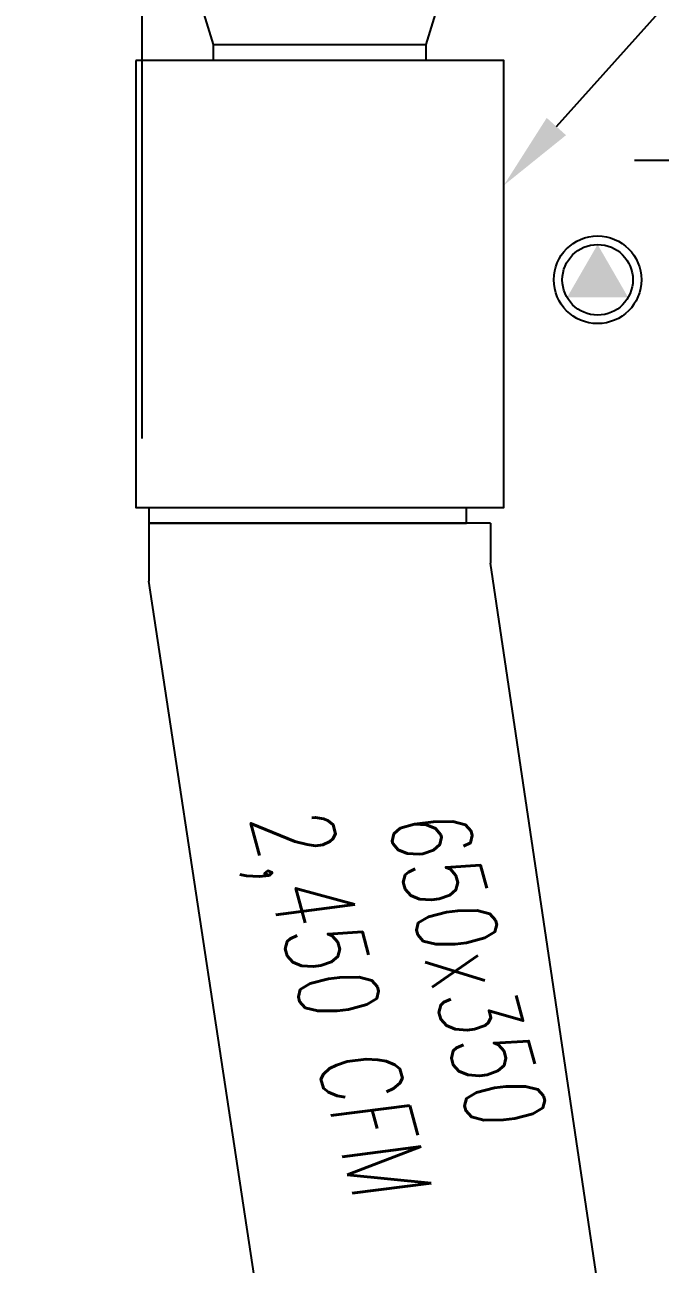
# Model space of a CAD drawing. Extents: x 226317 to 226469, y 8188101 to 8188260.
# Drawn here: x 226392.509 to 226393.717, y 8188239.311 to 8188241.668 of the extents above; entities that cross this region are included whole.
import ezdxf
from ezdxf import colors
from ezdxf.entities.mleader import LeaderData, LeaderLine
from ezdxf.math import Vec2, Vec3

# ---------------------------------------------------------------- set-up
doc = ezdxf.new("R2010")
doc.units = 0
doc.header["$LTSCALE"] = 15
doc.header["$PDMODE"] = 3
doc.linetypes.add('CENTER', pattern=[2, 1.25, -0.25, 0.25, -0.25])
doc.layers.get('0').update_dxf_attribs({"color": 250})
doc.layers.get('DEFPOINTS').update_dxf_attribs({"color": 250})
for name, color, linetype in [('A_50_CortesElev', 250, 'CENTER'), ('DIM', 7, 'Continuous'), ('L12 Texto', 12, 'Continuous'), ('L3 Equipos y Ductos', 160, 'Continuous'), ('L4 Linea mediana', 191, 'Continuous'), ('L6 Linea fina', 141, 'Continuous')]:
    doc.layers.add(name, color=color, linetype=linetype)
doc.styles.add('JNV ING', font='romans.shx', dxfattribs={"width": 0.7, "oblique": 8, "height": 0.15})
doc.styles.add('ROMANS', font='romans.shx', dxfattribs={"width": 0.8})
doc.dimstyles.new('COTA-75-I', dxfattribs={"dimtxt": 0.11, "dimasz": 0.075, "dimexe": 0.05, "dimexo": 0.15, "dimgap": 0.03, "dimtad": 1, "dimzin": 4, "dimdsep": 46, "dimtxsty": 'ROMANS', "dimblk": 'ARCHTICK', "dimcen": 0.09, "dimclrd": 7, "dimclre": 7, "dimclrt": 2, "dimadec": 0, "dimazin": 0, "dimtfac": 1.2, "dimtix": 1, "dimtmove": 2, "dimatfit": 3, "dimfxl": 0.05, "dimtolj": 1, "dimtzin": 4, "dimarcsym": 0})

# ---------------------------------------------------------------- blocks, each defined once
blk = doc.blocks.new('Cortes-Elev.')
at = {"layer": 'A_50_CortesElev', "linetype": 'CENTER', "ltscale": 0.5}
for points in [[(29.87, 16.5762), (29.87, 37.2387)], [(103.9309, 28.3545), (-19.0944, 28.3545)]]:
    blk.add_lwpolyline(points, dxfattribs=at)
blk = doc.blocks.new('PTO ELECT')
at = {"layer": 'L4 Linea mediana', "ltscale": 1.5}
blk.add_circle((-0.6859, 0.0891), 0.0833, dxfattribs=at)
at = {"layer": 'L6 Linea fina', "ltscale": 1.5}
blk.add_circle((-0.6859, 0.0891), 0.0671, dxfattribs=at)
blk.add_solid([(-0.6278, 0.0555), (-0.744, 0.0555), (-0.6278, 0.0555), (-0.6859, 0.1562)], dxfattribs=at)
blk = doc.blocks.new('_ArchTick')
at = {"color": 0, "linetype": 'ByBlock', "const_width": 0.15}
blk.add_lwpolyline([(-0.5, -0.5), (0.5, 0.5)], dxfattribs=at)
blk = doc.blocks.new('*D152')
at = {"layer": 'DEFPOINTS', "color": 0}
for p in [(226391.8598, 8188241.7167), (226393.2946, 8188238.1125), (226393.2946, 8188237.3267)]:
    blk.add_point(p, dxfattribs=at)
at = {"layer": 'DIM', "color": 7, "lineweight": -2}
for p, q in [((226391.8598, 8188241.5667), (226391.8598, 8188237.2767)), ((226393.2946, 8188237.9625), (226393.2946, 8188237.2767)), ((226391.8598, 8188237.3267), (226393.2946, 8188237.3267))]:
    blk.add_line(p, q, dxfattribs=at)
at = {"layer": 'DIM', "color": 7, "lineweight": -2, "xscale": 0.075, "yscale": 0.075, "zscale": 0.075, "rotation": 180}
blk.add_blockref('_ArchTick', (226391.8598, 8188237.3267), dxfattribs=at)
at = {"layer": 'DIM', "color": 7, "lineweight": -2, "xscale": 0.075, "yscale": 0.075, "zscale": 0.075}
blk.add_blockref('_ArchTick', (226393.2946, 8188237.3267), dxfattribs=at)
at = {"layer": 'DIM', "color": 2, "insert": (226392.5772, 8188237.4117), "char_height": 0.11, "attachment_point": 5, "style": 'ROMANS'}
blk.add_mtext('\\A1;1.43', dxfattribs=at)

msp = doc.modelspace()

# ---------------------------------------------------------------- linework, layer by layer
at = {"layer": 'L3 Equipos y Ductos', "color": 3}
msp.add_line((226392.7445, 8188240.7204), (226392.7445, 8188240.6101), dxfattribs=at)
for points in [[(226392.8675, 8188241.6302), (226392.7445, 8188242.0302), (226393.3945, 8188242.0302), (226393.2715, 8188241.6302)], [(226392.8675, 8188241.6002), (226392.8675, 8188241.6302), (226393.2715, 8188241.6302), (226393.2715, 8188241.6002)], [(226392.7445, 8188240.7504), (226392.7445, 8188240.7204), (226393.3485, 8188240.7204), (226393.3485, 8188240.7504)], [(226393.3945, 8188240.7204), (226392.7445, 8188240.7204)], [(226393.3945, 8188240.7204), (226393.3945, 8188240.6444)], [(226393.6196, 8188239.127), (226393.3945, 8188240.6444)], [(226392.9696, 8188239.127), (226392.7445, 8188240.6101)]]:
    msp.add_lwpolyline(points, dxfattribs=at)
msp.add_lwpolyline([(226392.7195, 8188241.6002), (226392.7195, 8188240.7502), (226393.4195, 8188240.7502), (226393.4195, 8188241.6002)], close=True, dxfattribs=at)

# ---------------------------------------------------------------- block references
at = {"layer": 'A_50_CortesElev'}
msp.add_blockref('Cortes-Elev.', (226362.8621, 8188213.0552), dxfattribs=at)
at = {"layer": 'L3 Equipos y Ductos'}
msp.add_blockref('PTO ELECT', (226394.2838, 8188241.094), dxfattribs=at)

# ---------------------------------------------------------------- texts
at = {"layer": 'L12 Texto', "ltscale": 1.5, "insert": (226393.1579, 8188240.8635), "char_height": 0.15, "attachment_point": 1, "rotation": 285.307, "style": 'JNV ING'}
msp.add_mtext_dynamic_manual_height_columns('\\pxqc;650x350\\P2,450 CFM', width=1.994855, gutter_width=0.75, heights=[0], dxfattribs=at)

# ---------------------------------------------------------------- dimensions: what is measured, and where the dimension line sits
at = {"layer": 'DIM'}
dim = msp.add_linear_dim(base=(226393.2946, 8188237.3267), p1=(226391.8598, 8188241.7167), p2=(226393.2946, 8188238.1125), dimstyle='COTA-75-I', dxfattribs=at)
dim.commit()
dim.dimension.update_dxf_attribs({"geometry": '*D152', "text_midpoint": (226392.5772, 8188237.4117)})

# ---------------------------------------------------------------- leaders
at = {"layer": 'L6 Linea fina'}
ml = msp.add_multileader_mtext('Standard', dxfattribs=at)
ml.set_content('{\\LECG-03\\P}EXTRACTOR CENTRÍFUGO\\P2,450 CFM Y 1" C.A.\\P1HP/220V/3F/60Hz', color=12, style='JNV ING')
ml.set_leader_properties(color=256, linetype='ByLayer', lineweight=-1)
ml.build(insert=Vec2(0, 0))
ml.multileader.update_dxf_attribs({"dogleg_length": 0.05, "arrow_head_size": 0.15})
ctx = ml.context
ctx.base_point, ctx.char_height, ctx.arrow_head_size, ctx.landing_gap_size, ctx.plane_origin = Vec3(226394.0084, 8188241.9654), 0.15, 0.15, 0.07, Vec3(226393.4195, 8188241.3627)
notes = []
notes.append((ctx, [(0, (1, 1, 0), (226393.9584, 8188241.9654), (1, 0), 0.05, [(0, [(226393.4195, 8188241.3627)], 0, [])])]))
ctx.mtext.insert, ctx.mtext.flow_direction = Vec3(226394.0784, 8188242.0654), 5
for ctx, leaders in notes:
    for number, flags, end, landing, length, lines in leaders:
        leader = LeaderData()
        leader.index, (leader.has_last_leader_line, leader.has_dogleg_vector, leader.attachment_direction) = number, flags
        leader.last_leader_point, leader.dogleg_vector, leader.dogleg_length = Vec3(end), Vec3(landing), length
        for number, points, colour, breaks in lines:
            line = LeaderLine()
            line.index, line.vertices, line.color, line.breaks = number, Vec3.list(points), colors.encode_raw_color(colour), breaks
            leader.lines.append(line)
        ctx.leaders.append(leader)

doc.saveas('drawing.dxf')
